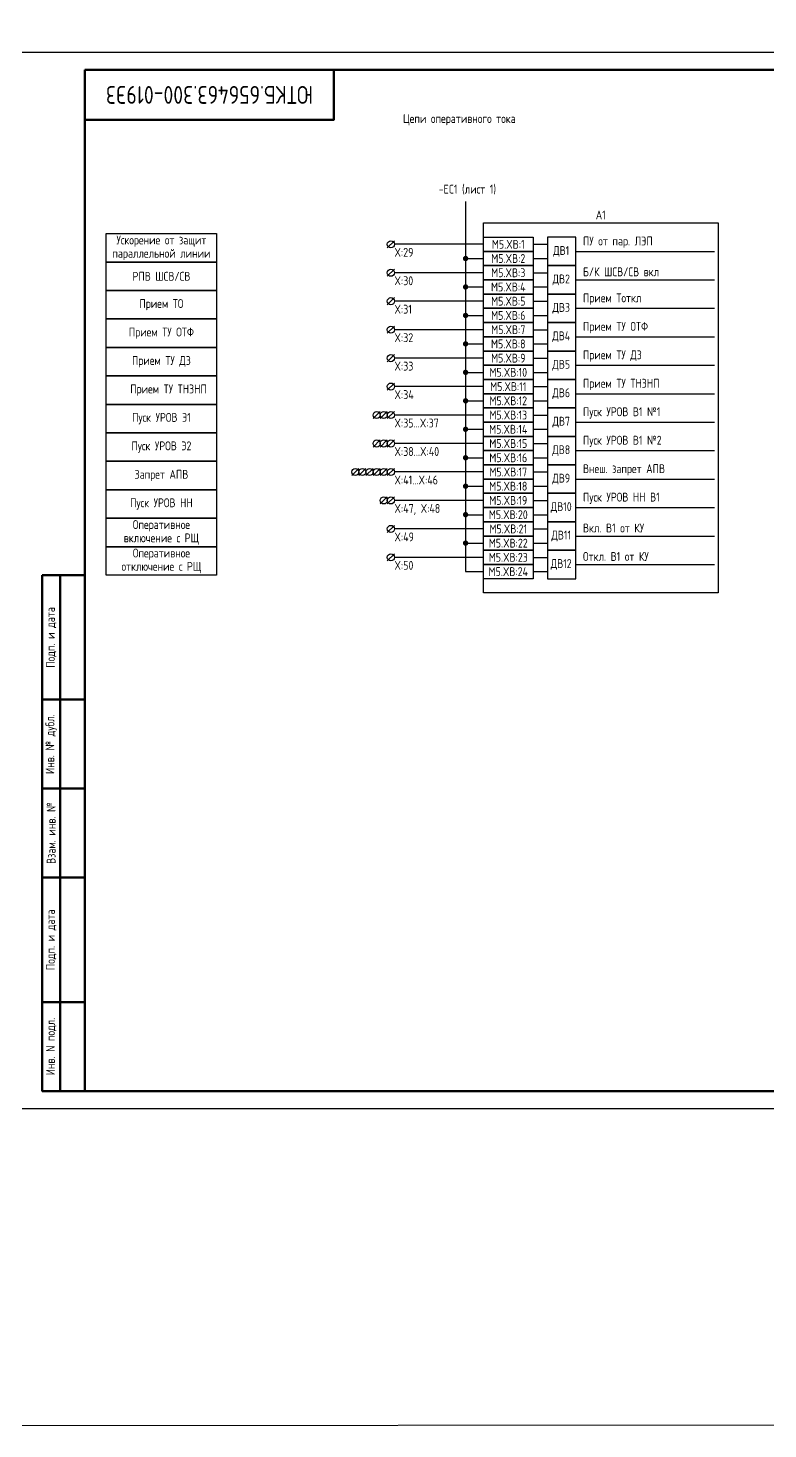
# Model space of a CAD drawing. Header units: millimetres. Extents: x -920 to 3495, y -90 to 589.
# Drawn here: x 424 to 632, y -90 to 303.8 of the extents above; entities that cross this region are included whole.
import ezdxf

# ---------------------------------------------------------------- set-up
doc = ezdxf.new("R2010")
doc.units = ezdxf.units.MM
doc.styles.add('Gost_type_A', font='GOST_A.TTF')

# ---------------------------------------------------------------- blocks, each defined once
blk = doc.blocks.new('Штамп угловой верхний')
at = {"lineweight": 50}
blk.add_lwpolyline([(0, 0), (70, 0), (70, -14), (0, -14)], close=True, dxfattribs=at)
blk = doc.blocks.new('Формат_А3')
blk.add_lwpolyline([(-420, 297), (0, 297), (0, 0), (-420, 0)], close=True)
at = {"lineweight": 50}
blk.add_lwpolyline([(-400, 292), (-5, 292), (-5, 5), (-400, 5)], close=True, dxfattribs=at)
blk = doc.blocks.new('Штамп левый нижний')
at = {"lineweight": 50}
for points in [[(-12, 145), (-7, 145), (-7, 110), (-12, 110)], [(-7, 145), (0, 145), (0, 110), (-7, 110)], [(-12, 110), (-7, 110), (-7, 85), (-12, 85)], [(-7, 110), (0, 110), (0, 85), (-7, 85)], [(-12, 85), (-7, 85), (-7, 60), (-12, 60)], [(-7, 85), (0, 85), (0, 60), (-7, 60)], [(-12, 60), (-7, 60), (-7, 25), (-12, 25)], [(-7, 60), (0, 60), (0, 25), (-7, 25)], [(-12, 25), (-7, 25), (-7, 0), (-12, 0)], [(-7, 25), (0, 25), (0, 0), (-7, 0)]]:
    blk.add_lwpolyline(points, close=True, dxfattribs=at)
at = {"char_height": 2.5, "attachment_point": 5, "rotation": 90, "style": 'Gost_type_A'}
for s, insert, width in [('Подп. и дата', (-9.5, 127.5), 35), ('Инв. № дубл.', (-9.5, 97.5), 25), ('Взам. инв. №', (-9.5, 72.5), 25), ('Подп. и дата', (-9.5, 42.5), 35), ('Инв. N подл.', (-9.5, 12.5), 25)]:
    blk.add_mtext(s, dxfattribs=dict(at, insert=insert, width=width))
blk = doc.blocks.new('POINT')
at = {"const_width": 0.75}
blk.add_lwpolyline([(-0.375, 0, 1), (0.375, 0, 1)], format="xyb", close=True, dxfattribs=at)

msp = doc.modelspace()

# ---------------------------------------------------------------- linework, layer by layer
for p, q in [((547, 255), (547, 151)), ((527, 244), (525, 242)), ((552, 243), (527, 243)), ((566, 243), (570, 243)), ((578, 241), (617, 241)), ((547, 239), (552, 239)), ((566, 239), (570, 239)), ((527, 236), (525, 234)), ((552, 235), (527, 235)), ((566, 235), (570, 235)), ((578, 233), (617, 233)), ((547, 231), (552, 231)), ((566, 231), (570, 231)), ((527, 228), (525, 226)), ((552, 227), (527, 227)), ((566, 227), (570, 227)), ((578, 225), (617, 225)), ((547, 223), (552, 223)), ((566, 223), (570, 223)), ((527, 220), (525, 218)), ((552, 219), (527, 219)), ((566, 219), (570, 219)), ((578, 217), (617, 217)), ((547, 215), (552, 215)), ((566, 215), (570, 215)), ((527, 212), (525, 210)), ((552, 211), (527, 211)), ((566, 211), (570, 211)), ((578, 209), (617, 209)), ((547, 207), (552, 207)), ((566, 207), (570, 207)), ((527, 204), (525, 202)), ((552, 203), (527, 203)), ((566, 203), (570, 203)), ((578, 201), (617, 201)), ((547, 199), (552, 199)), ((566, 199), (570, 199)), ((523, 196), (521, 194)), ((525, 196), (523, 194)), ((527, 196), (525, 194)), ((552, 195), (527, 195)), ((566, 195), (570, 195)), ((578, 193), (617, 193)), ((547, 191), (552, 191)), ((566, 191), (570, 191)), ((523, 188), (521, 186)), ((525, 188), (523, 186)), ((527, 188), (525, 186)), ((552, 187), (527, 187)), ((566, 187), (570, 187)), ((547, 183), (552, 183)), ((566, 183), (570, 183)), ((578, 185), (617, 185)), ((517, 180), (515, 178)), ((519, 180), (517, 178)), ((521, 180), (519, 178)), ((523, 180), (521, 178)), ((525, 180), (523, 178)), ((527, 180), (525, 178)), ((552, 179), (527, 179)), ((566, 179), (570, 179)), ((547, 175), (552, 175)), ((566, 175), (570, 175)), ((578, 177), (617, 177)), ((525, 172), (523, 170)), ((527, 172), (525, 170)), ((552, 171), (527, 171)), ((566, 171), (570, 171)), ((547, 167), (552, 167)), ((566, 167), (570, 167)), ((578, 169), (617, 169)), ((527, 164), (525, 162)), ((552, 163), (527, 163)), ((566, 163), (570, 163)), ((547, 159), (552, 159)), ((566, 159), (570, 159)), ((578, 161), (617, 161)), ((527, 156), (525, 154)), ((552, 155), (527, 155)), ((566, 155), (570, 155)), ((547, 151), (552, 151)), ((566, 151), (570, 151)), ((578, 153), (617, 153))]:
    msp.add_line(p, q)
at = {"color": 94, "lineweight": 30}
msp.add_lwpolyline([(-920, 586), (3495, 589), (3495, -87), (-920, -90)], close=True, dxfattribs=at)
for points in [[(552, 249), (618, 249), (618, 145), (552, 145)], [(552, 245), (566, 245), (566, 241), (552, 241)], [(552, 241), (566, 241), (566, 237), (552, 237)], [(552, 237), (566, 237), (566, 233), (552, 233)], [(552, 233), (566, 233), (566, 229), (552, 229)], [(552, 229), (566, 229), (566, 225), (552, 225)], [(552, 225), (566, 225), (566, 221), (552, 221)], [(552, 221), (566, 221), (566, 217), (552, 217)], [(552, 217), (566, 217), (566, 213), (552, 213)], [(552, 213), (566, 213), (566, 209), (552, 209)], [(552, 209), (566, 209), (566, 205), (552, 205)], [(552, 205), (566, 205), (566, 201), (552, 201)], [(552, 201), (566, 201), (566, 197), (552, 197)], [(552, 197), (566, 197), (566, 193), (552, 193)], [(552, 193), (566, 193), (566, 189), (552, 189)], [(552, 189), (566, 189), (566, 185), (552, 185)], [(552, 185), (566, 185), (566, 181), (552, 181)], [(552, 181), (566, 181), (566, 177), (552, 177)], [(552, 177), (566, 177), (566, 173), (552, 173)], [(552, 173), (566, 173), (566, 169), (552, 169)], [(552, 169), (566, 169), (566, 165), (552, 165)], [(552, 165), (566, 165), (566, 161), (552, 161)], [(552, 161), (566, 161), (566, 157), (552, 157)], [(552, 157), (566, 157), (566, 153), (552, 153)], [(552, 153), (566, 153), (566, 149), (552, 149)]]:
    msp.add_lwpolyline(points, close=True)
at = {"lineweight": 25}
for points in [[(477, 238), (446, 238), (446, 246), (477, 246)], [(477, 230), (446, 230), (446, 238), (477, 238)], [(477, 222), (446, 222), (446, 230), (477, 230)], [(477, 214), (446, 214), (446, 222), (477, 222)], [(477, 206), (446, 206), (446, 214), (477, 214)], [(477, 198), (446, 198), (446, 206), (477, 206)], [(477, 190), (446, 190), (446, 198), (477, 198)], [(477, 182), (446, 182), (446, 190), (477, 190)], [(477, 174), (446, 174), (446, 182), (477, 182)], [(477, 166), (446, 166), (446, 174), (477, 174)], [(477, 158), (446, 158), (446, 166), (477, 166)], [(477, 150), (446, 150), (446, 158), (477, 158)]]:
    msp.add_lwpolyline(points, close=True, dxfattribs=at)
at = {"ltscale": 4}
for points in [[(570, 237), (578, 237), (578, 245), (570, 245)], [(570, 229), (578, 229), (578, 237), (570, 237)], [(570, 221), (578, 221), (578, 229), (570, 229)], [(570, 213), (578, 213), (578, 221), (570, 221)], [(570, 205), (578, 205), (578, 213), (570, 213)], [(570, 197), (578, 197), (578, 205), (570, 205)], [(570, 189), (578, 189), (578, 197), (570, 197)], [(570, 181), (578, 181), (578, 189), (570, 189)], [(570, 173), (578, 173), (578, 181), (570, 181)], [(570, 165), (578, 165), (578, 173), (570, 173)], [(570, 157), (578, 157), (578, 165), (570, 165)], [(570, 149), (578, 149), (578, 157), (570, 157)]]:
    msp.add_lwpolyline(points, close=True, dxfattribs=at)
for centre in [(526, 243), (526, 235), (526, 227), (526, 219), (526, 211), (526, 203), (522, 195), (524, 195), (526, 195), (522, 187), (524, 187), (526, 187), (516, 179), (518, 179), (520, 179), (522, 179), (524, 179), (526, 179), (524, 171), (526, 171), (526, 163), (526, 155)]:
    msp.add_circle(centre, 1)

# ---------------------------------------------------------------- block references
at = {"color": 1}
for name, p in [('Формат_А3', (840, 0)), ('Штамп левый нижний', (440, 5))]:
    msp.add_blockref(name, p, dxfattribs=at)
for name, p in [('Штамп угловой верхний', (440, 292)), ('POINT', (547, 239)), ('POINT', (547, 231)), ('POINT', (547, 223)), ('POINT', (547, 215)), ('POINT', (547, 207)), ('POINT', (547, 199)), ('POINT', (547, 191)), ('POINT', (547, 183)), ('POINT', (547, 175)), ('POINT', (547, 167)), ('POINT', (547, 159))]:
    msp.add_blockref(name, p)

# ---------------------------------------------------------------- texts
at = {"insert": (475, 285), "char_height": 5, "width": 70, "attachment_point": 5, "rotation": 180, "style": 'Gost_type_A'}
msp.add_mtext('ЮТКБ.656463.300-019Э3', dxfattribs=at)
at = {"char_height": 2.5, "line_spacing_factor": 0.9, "style": 'Gost_type_A'}
for s, insert, width, attachment_point in [('Цепи оперативного тока', (545.25, 278), 197.5, 5), ('A1', (585, 250), 66, 8), ('X:29', (527, 242), 8, 1), ('X:30', (527, 234), 8, 1), ('X:31', (527, 226), 8, 1), ('X:32', (527, 218), 8, 1), ('X:33', (527, 210), 8, 1), ('X:34', (527, 202), 8, 1), ('X:35...X:37', (527, 194), 8, 1), ('X:38...X:40', (527, 186), 8, 1), ('X:41...X:46', (527, 178), 8, 1), ('X:47, X:48', (527, 170), 16, 1), ('X:49', (527, 162), 8, 1), ('X:50', (527, 154), 8, 1)]:
    msp.add_mtext(s, dxfattribs=dict(at, insert=insert, width=width, attachment_point=attachment_point))
at = {"char_height": 2.5, "style": 'Gost_type_A'}
for s, insert, width, attachment_point in [('-EC1 (лист 1)', (547.5, 257), 23, 8), ('M5.XВ:1', (559, 243), 14, 5), ('ПУ от пар. ЛЭП', (580, 242), 30.8621, 7), ('M5.XВ:2', (559, 239), 14, 5), ('ДВ1', (573.88, 241), 7.7588, 5), ('Б/К ШСВ/СВ вкл', (580, 234), 32.8847, 7), ('M5.XВ:3', (559, 235), 14, 5), ('ДВ2', (573.88, 233), 7.7588, 5), ('M5.XВ:4', (559, 231), 14, 5), ('Прием Тоткл', (580, 226), 27.8465, 7), ('M5.XВ:5', (559, 227), 14, 5), ('ДВ3', (573.88, 225), 7.7588, 5), ('M5.XВ:6', (559, 223), 14, 5), ('Прием ТУ ОТФ', (580, 218), 27.8465, 7), ('M5.XВ:7', (559, 219), 14, 5), ('ДВ4', (573.88, 217), 7.7588, 5), ('M5.XВ:8', (559, 215), 14, 5), ('Прием ТУ ДЗ', (580, 210), 27.8465, 7), ('M5.XВ:9', (559, 211), 14, 5), ('ДВ5', (573.88, 209), 7.7588, 5), ('M5.XВ:10', (559, 207), 14, 5), ('Прием ТУ ТНЗНП', (580, 202), 27.8465, 7), ('M5.XВ:11', (559, 203), 14, 5), ('ДВ6', (573.88, 201), 7.7588, 5), ('M5.XВ:12', (559, 199), 14, 5), ('Пуск УРОВ В1 №1', (580, 194), 44.8565, 7), ('M5.XВ:13', (559, 195), 14, 5), ('ДВ7', (573.88, 193), 7.7588, 5), ('M5.XВ:14', (559, 191), 14, 5), ('Пуск УРОВ В1 №2', (580, 186), 27.8465, 7), ('M5.XВ:15', (559, 187), 14, 5), ('ДВ8', (573.88, 185), 7.7588, 5), ('M5.XВ:16', (559, 183), 14, 5), ('Внеш. запрет АПВ', (580, 178), 27.8465, 7), ('M5.XВ:17', (559, 179), 14, 5), ('ДВ9', (573.88, 177), 7.7588, 5), ('M5.XВ:18', (559, 175), 14, 5), ('M5.XВ:19', (559, 171), 14, 5), ('ДВ10', (573.88, 169), 7.7588, 5), ('Пуск УРОВ НН В1', (580, 170), 27.8465, 7), ('M5.XВ:20', (559, 167), 14, 5), ('M5.XВ:21', (559, 163), 14, 5), ('ДВ11', (573.88, 161), 7.7588, 5), ('Вкл. В1 от КУ', (580, 162), 27.8465, 7), ('M5.XВ:22', (559, 159), 14, 5), ('M5.XВ:23', (559, 155), 14, 5), ('ДВ12', (573.88, 153), 7.7588, 5), ('Откл. В1 от КУ', (580, 154), 37.4344, 7), ('M5.XВ:24', (559, 151), 14, 5)]:
    msp.add_mtext(s, dxfattribs=dict(at, insert=insert, width=width, attachment_point=attachment_point))
at = {"lineweight": 25, "char_height": 2.5, "attachment_point": 5, "line_spacing_factor": 0.9, "style": 'Gost_type_A'}
for s, insert, width in [('Ускорение от защит параллельной линии', (461.5, 242), 31), ('РПВ ШСВ/СВ', (461.5, 234), 31), ('Прием ТО', (461.5, 226), 31), ('Прием ТУ ОТФ', (461.5, 218), 31), ('Прием ТУ ДЗ', (461.5, 210), 31), ('Прием ТУ ТНЗНП', (463.5, 202), 35), ('Пуск УРОВ Э1', (461.5, 194), 31), ('Пуск УРОВ Э2', (461.5, 186), 31), ('Запрет АПВ', (461.5, 178), 31), ('Пуск УРОВ НН', (461.5, 170), 31), ('Оперативное\\Pвключение с РЩ ', (461.5, 162), 31), ('Оперативное отключение с РЩ ', (461.5, 154), 31)]:
    msp.add_mtext(s, dxfattribs=dict(at, insert=insert, width=width))

doc.saveas('drawing.dxf')
